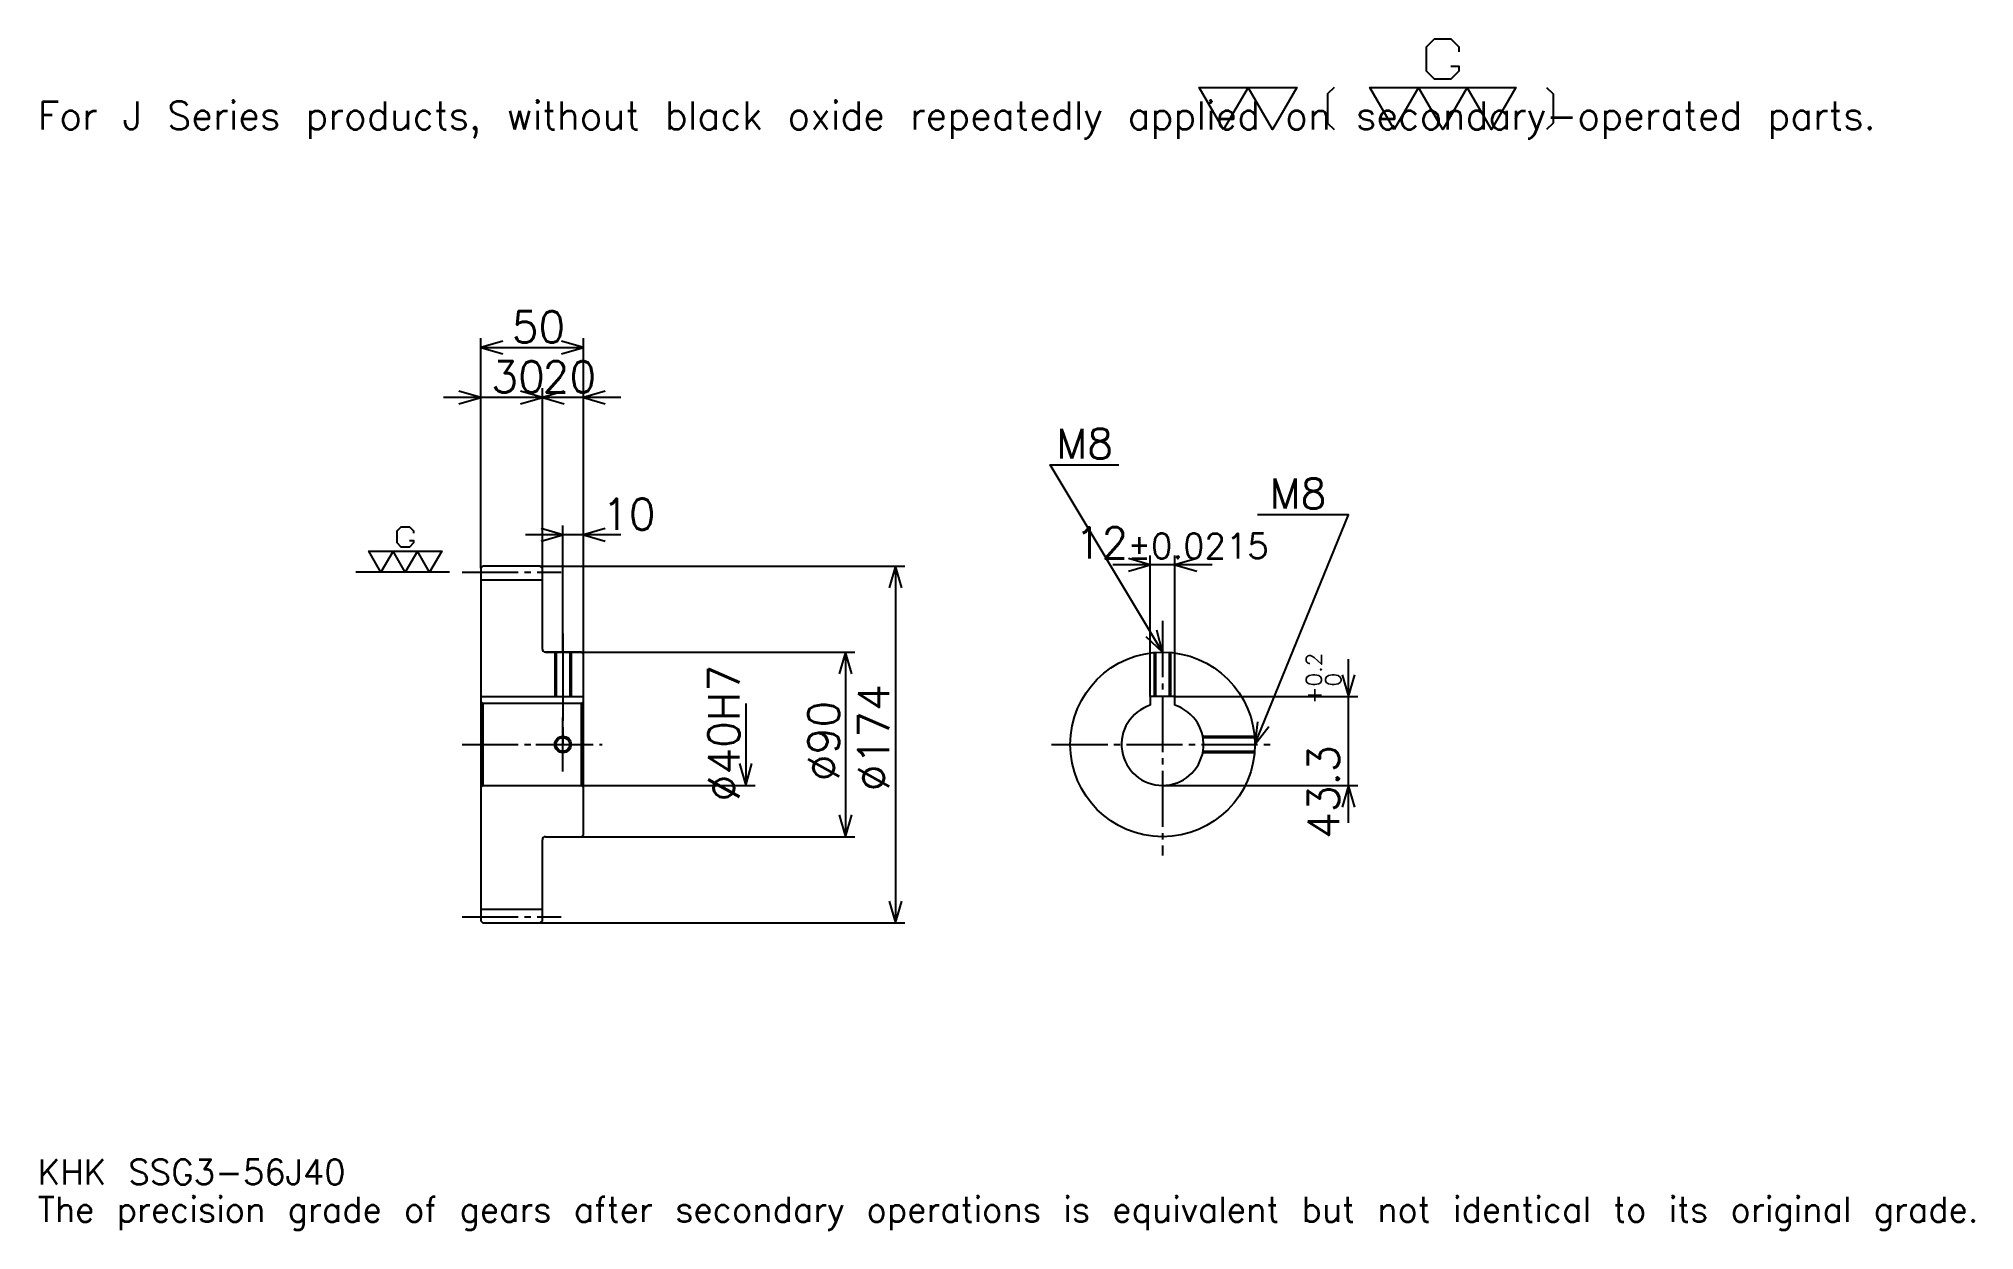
# Model space of a CAD drawing. Extents: x 31 to 975, y 11 to 592.
import ezdxf

# ---------------------------------------------------------------- set-up
doc = ezdxf.new("R2010")
doc.units = 0
doc.linetypes.add('DASHDOT', pattern=[36.521738, 27.391304, -3.043478, 3.043478, -3.043478])
doc.layers.get('0').update_dxf_attribs({"linetype": 'CONTINUOUS'})
doc.layers.add('DASHDOT', color=6, linetype='DASHDOT')
doc.styles.add('KANJI', font='TXT', dxfattribs={"bigfont": 'BIGFONT'})

msp = doc.modelspace()

# ---------------------------------------------------------------- linework, layer by layer
at = {"color": 5}
for p, q in [((246.521729, 335.043488), (246.521729, 446.130432)), ((296.521729, 335.043488), (296.521729, 446.130432)), ((246.521729, 441.565216), (296.521729, 441.565216)), ((294.782593, 417.217407), (228.260864, 417.217407)), ((314.782593, 417.217407), (258.260864, 417.217407)), ((276.521729, 335.043488), (276.521729, 421.782623)), ((314.782593, 350.260864), (268.260864, 350.260864)), ((286.521729, 335.043488), (286.521729, 354.826111)), ((572.913025, 271.343475), (572.913025, 340.217407)), ((584.913025, 271.343475), (584.913025, 340.217407)), ((246.521729, 334.043488), (246.521729, 335.043488)), ((275.521729, 335.043488), (296.521729, 335.043488)), ((276.521729, 334.043488), (276.521729, 335.043488)), ((286.521729, 293.043488), (286.521729, 335.043488)), ((286.521729, 293.043488), (286.521729, 335.043488)), ((296.521729, 335.043488), (453.260864, 335.043488)), ((296.521729, 292.043488), (296.521729, 335.043488)), ((448.695648, 335.043488), (448.695648, 161.043488)), ((603.173889, 335.652161), (554.652161, 335.652161)), ((278.021729, 293.043488), (296.521729, 293.043488)), ((296.521729, 293.043488), (428.913025, 293.043488)), ((424.347809, 293.043488), (424.347809, 203.043488)), ((669.565186, 209.782623), (669.565186, 289.60437)), ((375.652161, 268.043488), (375.652161, 228.043488)), ((584.913025, 271.343475), (674.130371, 271.343475)), ((296.521729, 228.043488), (380.217377, 228.043488)), ((578.913025, 228.043488), (674.130371, 228.043488)), ((278.021729, 203.043488), (296.521729, 203.043488)), ((296.521729, 203.043488), (428.913025, 203.043488)), ((275.521729, 161.043488), (296.521729, 161.043488)), ((296.521729, 161.043488), (453.260864, 161.043488))]:
    msp.add_line(p, q, dxfattribs=at)
at = {"color": 7}
msp.add_line((231.304337, 332.043488), (185.652161, 332.043488), dxfattribs=at)
at = {"color": 4}
for p, q in [((246.521729, 328.293488), (276.521729, 328.293488)), ((246.521729, 271.343475), (296.521729, 271.343475)), ((247.521729, 268.043488), (247.521729, 228.043488)), ((295.521729, 268.043488), (296.521729, 269.043488)), ((295.521729, 228.043488), (296.521729, 227.043488)), ((246.521729, 167.793488), (276.521729, 167.793488))]:
    msp.add_line(p, q, dxfattribs=at)
at = {"color": 7}
for points in [[(719.478271, 578.687012), (723.434814, 578.687012), (723.434814, 576.313049), (719.478271, 572.356567), (711.565247, 572.356567), (707.608704, 576.313049), (707.608704, 588.182617), (711.565247, 592.13916), (719.478271, 592.13916), (723.434814, 588.182617), (723.434814, 585.808716)], [(608.695679, 547.826111), (596.826111, 568.400024), (644.304382, 568.400024), (632.434814, 547.826111), (620.565247, 568.400024), (608.695679, 547.826111)], [(662.504395, 568.400024), (659.339172, 565.234802), (659.339172, 550.991333), (662.504395, 547.826111)], [(691.782654, 547.826111), (679.913086, 568.400024), (751.130493, 568.400024), (739.260864, 547.826111), (727.391357, 568.400024), (715.52179, 547.826111), (703.652222, 568.400024), (691.782654, 547.826111)], [(766.165222, 568.400024), (769.330444, 565.234802), (769.330444, 550.991333), (766.165222, 547.826111)], [(211.673904, 347.473938), (213.652161, 347.473938), (213.652161, 346.286957), (211.673904, 344.308716), (207.717377, 344.308716), (205.73912, 346.286957), (205.73912, 352.221741), (207.717377, 354.200012), (211.673904, 354.200012), (213.652161, 352.221741), (213.652161, 351.03479)], [(197.82608, 332.043488), (191.891296, 342.330444), (227.499985, 342.330444), (221.565201, 332.043488), (215.630432, 342.330444), (209.695648, 332.043488), (203.760864, 342.330444), (197.82608, 332.043488)]]:
    msp.add_lwpolyline(points, dxfattribs=at)
at = {"color": 5}
for points in [[(257.173889, 444.608704), (246.521729, 441.565216), (257.173889, 438.521729)], [(285.869568, 438.521729), (296.521729, 441.565216), (285.869568, 444.608704)], [(235.869553, 414.17395), (246.521729, 417.217407), (235.869553, 420.260864)], [(265.869568, 414.17395), (276.521729, 417.217407), (265.869568, 420.260864)], [(287.173889, 420.260864), (276.521729, 417.217407), (287.173889, 414.17395)], [(307.173889, 420.260864), (296.521729, 417.217407), (307.173889, 414.17395)], [(578.913025, 293.043488), (524.130432, 384.347839), (557.608643, 384.347839)], [(623.913025, 248.043488), (669.565186, 360), (625.130493, 360)], [(275.869568, 347.217407), (286.521729, 350.260864), (275.869568, 353.304352)], [(307.173889, 353.304352), (296.521729, 350.260864), (307.173889, 347.217407)], [(451.739136, 324.391296), (448.695648, 335.043488), (445.652161, 324.391296)], [(562.260864, 332.608704), (572.913025, 335.652161), (562.260864, 338.695648)], [(595.565186, 338.695648), (584.913025, 335.652161), (595.565186, 332.608704)], [(570.822754, 300.611786), (578.913025, 293.043488), (576.042297, 303.7435)], [(427.391296, 282.391296), (424.347809, 293.043488), (421.304321, 282.391296)], [(666.521729, 281.995667), (669.565186, 271.343475), (672.608643, 281.995667)], [(625.116943, 259.056305), (623.913025, 248.043488), (630.753296, 256.757965)], [(372.608673, 238.695663), (375.652161, 228.043488), (378.695618, 238.695663)], [(672.608643, 217.391312), (669.565186, 228.043488), (666.521729, 217.391312)], [(421.304321, 213.695663), (424.347809, 203.043488), (427.391296, 213.695663)], [(445.652161, 171.695663), (448.695648, 161.043488), (451.739136, 171.695663)]]:
    msp.add_lwpolyline(points, dxfattribs=at)
at = {"color": 4}
for points in [[(276.521729, 294.543488), (276.521729, 334.043488), (275.521729, 335.043488), (247.521729, 335.043488), (246.521729, 334.043488), (246.521729, 227.043488)], [(278.021729, 203.043488), (295.521729, 203.043488), (296.521729, 204.043488), (296.521729, 292.043488), (295.521729, 293.043488), (278.021729, 293.043488)], [(282.521729, 293.043488), (282.521729, 271.343475)], [(283.196716, 293.043488), (283.196716, 271.343475)], [(289.846741, 293.043488), (289.846741, 271.343475)], [(290.521729, 293.043488), (290.521729, 271.343475)], [(574.913025, 271.343475), (574.913025, 292.865356)], [(575.588013, 271.343475), (575.588013, 292.920471)], [(582.238037, 271.343475), (582.238037, 292.920471)], [(582.913025, 271.343475), (582.913025, 292.865356)], [(246.521729, 227.043488), (247.521729, 228.043488), (295.521729, 228.043488), (295.521729, 268.043488), (247.521729, 268.043488), (246.521729, 269.043488)], [(584.913025, 267.122284), (584.913025, 271.343475), (572.913025, 271.343475), (572.913025, 267.122284)], [(598.508911, 252.043488), (623.734863, 252.043488)], [(598.634705, 251.368484), (623.790039, 251.368484)], [(598.508911, 244.043488), (623.734863, 244.043488)], [(598.634705, 244.718491), (623.790039, 244.718491)], [(246.521729, 227.043488), (246.521729, 162.043488), (247.521729, 161.043488), (275.521729, 161.043488), (276.521729, 162.043488), (276.521729, 201.543488)]]:
    msp.add_lwpolyline(points, dxfattribs=at)
for centre, radius in [((578.913025, 248.043488), 45), ((286.521729, 248.043488), 3.325)]:
    msp.add_circle(centre, radius, dxfattribs=at)
at = {"color": 7}
msp.add_circle((286.521729, 248.043488), 4, dxfattribs=at)
at = {"color": 4}
for centre, radius, start, end in [((278.021729, 294.543488), 1.5, 180, 270), ((578.913025, 248.043488), 20, 107.457602748, 72.542397252), ((278.021729, 201.543488), 1.5, 90, 180)]:
    msp.add_arc(centre, radius, start, end, dxfattribs=at)
at = {"layer": 'DASHDOT', "color": 7}
for p, q in [((237.391296, 332.043488), (285.652161, 332.043488)), ((578.913025, 308.260864), (578.913025, 193.913055)), ((286.521729, 293.043488), (286.521729, 248.043488)), ((237.391296, 248.043488), (305.652161, 248.043488)), ((524.782593, 248.043488), (633.043457, 248.043488)), ((237.391296, 164.043488), (285.652161, 164.043488))]:
    msp.add_line(p, q, dxfattribs=at)
for points in [[(286.521729, 302.17392), (286.521729, 262.213043)], [(286.521729, 234.913055), (286.521729, 261.17392)], [(273.391296, 248.043488), (299.652161, 248.043488)]]:
    msp.add_lwpolyline(points, dxfattribs=at)

# ---------------------------------------------------------------- texts
at = {"color": 7, "style": 'KANJI'}
for s, height, p in [('For J Series products, without black oxide repeatedly applied on secondary-operated parts.', 13.695652, (30.434782, 547.826111)), ('50', 15.217391, (261.630432, 444)), ('30', 15.217391, (251.630417, 419.652191)), ('20', 15.217391, (276.630432, 419.652191)), ('M8', 14.608696, (527.173889, 387.391296)), ('M8', 14.608696, (631.217407, 363.043488)), ('10', 15.217391, (305.652161, 352.695679)), ('12', 15.217391, (536.088257, 338.695648)), ('%%p0.0215', 12.173913, (561.803833, 338.695648)), ('KHK SSG3-56J40', 12.173913, (30.434782, 33.47826)), ('The precision grade of gears after secondary operations is equivalent but not identical to its original grade.', 12.173913, (30.434782, 15.217391))]:
    msp.add_text(s, height=height, dxfattribs=at).set_placement(p)
for s, height, p in [('%%c40H7', 15.217391, (372.608673, 220.271744)), ('0.2', 7.608696, (656.478271, 276.361877)), ('%%c174', 15.217391, (445.652161, 225.217407)), ('+', 7.608696, (656.478271, 267.840149)), ('0', 7.608696, (665.913025, 276.361877)), ('%%c90', 15.217391, (421.304321, 230.163055)), ('43.3', 15.217391, (665, 201.973251))]:
    msp.add_text(s, height=height, rotation=90, dxfattribs=at).set_placement(p)

doc.saveas('drawing.dxf')
